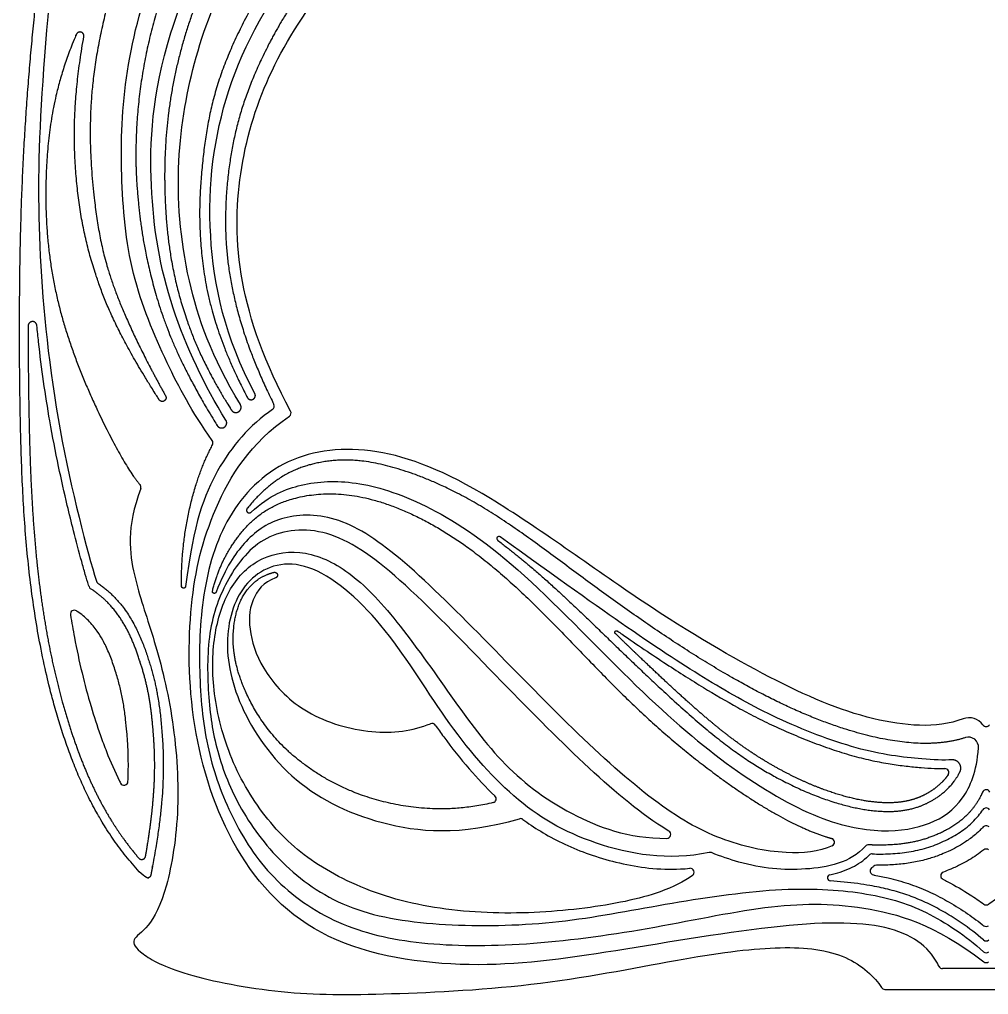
# Model space of a CAD drawing. Header units: millimetres. Extents: x -143 to 143, y -142 to 141.
# Drawn here: x 9.22 to 54.91, y -138.58 to -92.62 of the extents above; entities that cross this region are included whole.
import ezdxf

# ---------------------------------------------------------------- set-up
doc = ezdxf.new("R2010")
doc.units = ezdxf.units.MM
doc.header["$MEASUREMENT"] = 0
doc.layers.add('Layer 03', color=5, linetype='Continuous')

msp = doc.modelspace()

# ---------------------------------------------------------------- linework, layer by layer
at = {"layer": 'Layer 03'}
for p, q in [((12.5, -119.347), (12.477, -119.273)), ((12.639, -119.489), (12.574, -119.446)), ((11.948, -120.521), (11.909, -120.495)), ((54.803, -137.357), (52.744, -137.357)), ((56.862, -137.357), (54.803, -137.357)), ((50.022, -138.333), (54.803, -138.333)), ((54.803, -138.333), (59.584, -138.333))]:
    msp.add_line(p, q, dxfattribs=at)
for centre, radius, start, end in [((21.051, -110.848), 0.186, 304.2941, 26.3244), ((21.842, -111.167), 0.186, 304.0325, 28.4283), ((18.159, -112.574), 0.186, 331.771, 35.27), ((14.765, -114.666), 0.186, 339.3519, 41.8668), ((31.829, -117.084), 0.0989, 54.2229, 232.2626), ((12.678, -119.291), 0.186, 197.4472, 236.2378), ((13.023, -119.033), 0.186, 197.2656, 235.5266), ((11.806, -120.65), 0.186, 56.2378, 189.2631), ((28.674, -125.984), 0.186, 35.1577, 111.6142), ((53.998, -126.338), 0.805, 35.7002, 110.6091), ((54.803, -125.759), 0.186, 215.7002, 324.2998), ((53.968, -126.918), 0.473, 355.5965, 107.7295), ((52.856, -128.116), 0.186, 324.8667, 89.9713), ((14.15, -128.522), 0.186, 206.7614, 357.4312), ((54.803, -129.106), 0.186, 22.4896, 157.5104), ((31.514, -129.349), 0.186, 283.0812, 46.5043), ((54.803, -129.97), 0.186, 34.4974, 145.5026), ((32.847, -130.471), 0.186, 53.6892, 106.0002), ((39.744, -131.03), 0.186, 270.1392, 58.6856), ((54.803, -130.804), 0.186, 43.0272, 136.9728), ((47.466, -131.399), 0.186, 294.2347, 74.2016), ((41.779, -132.06), 0.186, 67.7878, 102.3884), ((49.248, -131.705), 0.186, 86.4731, 139.0226), ((54.803, -131.907), 0.186, 51.4148, 128.5852), ((49.422, -132.134), 0.186, 87.7385, 135.0093), ((40.847, -132.813), 0.186, 306.2143, 95.4637), ((49.517, -132.753), 0.186, 129.0828, 259.7943), ((49.623, -132.664), 0.186, 89.0126, 131.2768), ((52.847, -132.979), 0.186, 110.0976, 243.816), ((47.465, -133.075), 0.146, 102.0874, 266.336), ((54.803, -134.166), 0.186, 234.0318, 305.9682), ((54.803, -135.185), 0.186, 231.5339, 308.4661), ((54.803, -135.863), 0.186, 229.7236, 310.2764), ((54.803, -136.42), 0.186, 228.1418, 311.8582), ((52.744, -137.17), 0.186, 204.5037, 270), ((54.803, -136.883), 0.186, 232.5925, 307.4075), ((50.022, -138.147), 0.186, 211.1512, 270)]:
    msp.add_arc(centre, radius, start, end, dxfattribs=at)
for points, knots in [([(56.144, -63.142), (57.134, -62.214), (58.209, -60.342), (56.69, -57.757), (55.26, -56.971), (54.803, -56.8), (54.09, -56.533), (53.005, -56.345), (51.622, -56.309), (51.31, -56.309), (49.797, -56.309), (45.994, -56.723), (43.104, -59.386), (44.166, -63.207), (49.795, -66.447), (53.771, -68.261), (54.803, -68.72), (56.825, -69.617), (62.17, -71.871), (70.265, -75.668), (80.287, -82.052), (87.457, -89.487), (90.95, -95.897), (91.782, -102.6), (90.7, -107.623), (89.288, -110.242)], [238.845726, 238.845726, 238.845726, 238.845726, 239.986556, 241.129413, 241.575787, 241.575787, 241.575787, 242.27227, 242.467504, 242.467504, 242.467504, 243.415128, 244.557985, 245.700842, 246.843699, 247.229865, 247.229865, 247.229865, 247.986556, 249.129414, 250.272271, 251.415128, 252.557985, 253.700842, 254.811327, 254.811327, 254.811327, 254.811327]), ([(44.62, -57.166), (43.776, -57.221), (42.907, -57.396), (42.059, -57.673), (41.429, -57.879), (38.996, -58.911), (35.536, -62.048), (36.825, -66.103), (45.948, -69.405), (52.42, -71.428), (54.803, -72.237), (56.864, -72.937), (63.661, -75.387), (76.754, -81.882), (86.902, -91.015), (90.765, -99.504), (90.06, -106.534), (87.601, -111.078)], [2953.641811, 2953.641811, 2953.641811, 2953.641811, 2958.378445, 2958.378445, 2958.378445, 2961.895288, 2972.198676, 2982.502065, 2992.805454, 2998.331195, 2998.331195, 2998.331195, 3003.108843, 3013.412231, 3023.71562, 3034.019009, 3044.210776, 3044.210776, 3044.210776, 3044.210776]), ([(89.972, -110.767), (91.327, -108.53), (93.444, -102.525), (92.694, -95.517), (90.441, -89.873), (86.049, -83.996), (77.783, -76.699), (65.207, -70.018), (58.353, -66.44), (55.646, -64.808), (54.803, -64.214), (54.288, -63.851), (52.679, -62.572), (51.515, -60.551), (52.416, -58.654), (53.022, -57.99)], [270.780894, 270.780894, 270.780894, 270.780894, 271.728473, 273.87133, 275.014187, 276.157045, 277.299902, 278.442759, 279.585616, 280.29485, 280.29485, 280.29485, 280.728474, 281.871331, 282.761478, 282.761478, 282.761478, 282.761478]), ([(13.58, -64.054), (14.192, -64.563), (14.531, -66.22), (14.478, -69.319), (13.596, -74.162), (12.565, -79.615), (11.16, -85.618), (10.115, -96.85), (10.053, -103.48), (10.885, -111.829), (12.422, -117.728), (12.845, -119.088)], [748.035122, 748.035122, 748.035122, 748.035122, 753.816358, 760.565437, 767.314516, 774.063594, 780.812673, 787.561752, 794.310831, 801.059909, 807.705451, 807.705451, 807.705451, 807.705451]), ([(18.312, -112.467), (17.329, -111.077), (16.094, -108.745), (14.375, -104.668), (13.945, -99.966), (14.093, -95.148), (15.544, -89.756), (17.927, -85.196), (21.919, -79.737), (26.688, -75.081), (33.308, -70.592), (38.638, -67.451)], [2354.859692, 2354.859692, 2354.859692, 2354.859692, 2360.989009, 2367.821012, 2374.653014, 2381.485017, 2388.31702, 2395.149023, 2401.981026, 2408.813028, 2415.645031, 2415.645031, 2415.645031, 2415.645031]), ([(18.954, -111.503), (17.962, -109.916), (16.127, -106.056), (15.231, -100.631), (15.578, -93.936), (20.633, -83.136), (30.988, -74.289), (38.394, -69.869), (41.094, -68.296)], [185.867061, 185.867061, 185.867061, 185.867061, 195.664724, 205.968113, 216.271502, 226.574891, 236.87828, 244.626412, 244.626412, 244.626412, 244.626412]), ([(19.635, -110.767), (18.279, -108.53), (16.162, -102.525), (16.912, -95.517), (19.166, -89.873), (23.557, -83.996), (31.823, -76.699), (40.752, -71.956), (44.483, -69.989), (44.899, -69.77)], [134.515811, 134.515811, 134.515811, 134.515811, 135.46339, 137.606247, 138.749105, 139.891962, 141.034819, 142.177676, 142.326287, 142.326287, 142.326287, 142.326287]), ([(20.318, -110.242), (18.906, -107.623), (17.824, -102.6), (18.656, -95.897), (22.15, -89.487), (29.319, -82.052), (39.341, -75.668), (45.599, -72.733), (48.933, -71.271), (49.115, -71.192)], [134.12534, 134.12534, 134.12534, 134.12534, 135.235825, 136.378683, 137.52154, 138.664397, 139.807254, 140.950112, 141.016164, 141.016164, 141.016164, 141.016164]), ([(22.006, -111.078), (19.546, -106.534), (18.841, -99.504), (22.705, -91.015), (32.852, -81.882), (45.465, -75.626), (51.899, -73.245), (53.588, -72.655)], [3177.641111, 3177.641111, 3177.641111, 3177.641111, 3187.832877, 3198.136266, 3208.439655, 3218.743044, 3222.589381, 3222.589381, 3222.589381, 3222.589381]), ([(12.477, -119.273), (12.424, -119.107), (12.314, -118.74), (12.072, -117.888), (11.786, -116.805), (11.421, -115.311), (11.035, -113.59), (10.537, -111.028), (10.224, -108.806), (10.066, -107.3), (10.04, -107.042)], [157.709876, 157.709876, 157.709876, 157.709876, 158.269032, 158.941823, 160.561417, 161.876505, 163.890184, 166.239342, 170.275427, 171.112134, 171.112134, 171.112134, 171.112134]), ([(21.156, -111.002), (20.075, -111.739), (18.448, -113.627), (17.437, -116.319), (17.052, -119.339)], [2335.98184, 2335.98184, 2335.98184, 2335.98184, 2341.621147, 2346.925308, 2346.925308, 2346.925308, 2346.925308]), ([(52.575, -137.248), (52.203, -136.431), (50.745, -135.194), (45.733, -135.09), (36.924, -136.619), (30.583, -137.497), (23.295, -136.389), (19.09, -131.953), (17.168, -125.862), (17.169, -119.967), (18.161, -115.799), (20.092, -112.573), (21.946, -111.321)], [3113.363671, 3113.363671, 3113.363671, 3113.363671, 3119.860335, 3126.265096, 3132.669857, 3139.074618, 3145.479379, 3151.88414, 3158.288901, 3164.693662, 3171.098423, 3177.346514, 3177.346514, 3177.346514, 3177.346514]), ([(53.714, -125.584), (52.443, -126.062), (49.134, -125.743), (44.81, -123.839), (38.943, -120.46), (30.929, -114.54), (25.957, -112.587), (21.648, -113.066), (18.833, -115.939), (17.76, -119.698), (17.642, -123.66), (18.014, -127.101), (19.157, -130.259), (21.008, -133.167), (24.145, -135.386), (28.017, -136.28), (32.971, -136.316), (38.831, -135.543), (44.632, -134.272), (48.826, -134.252), (52.347, -135.239), (54.69, -137.031)], [408.915753, 408.915753, 408.915753, 408.915753, 413.468839, 418.819409, 424.169978, 429.520547, 434.871116, 440.221686, 445.572255, 450.922824, 456.273393, 461.623963, 466.974532, 472.325101, 477.67567, 483.026239, 488.376809, 493.727378, 499.077947, 504.428516, 509.694597, 509.694597, 509.694597, 509.694597]), ([(20.141, -115.841), (21.043, -115.022), (22.577, -114.423), (24.961, -114.288), (28.204, -115.264), (32.473, -117.999), (38.23, -124.105), (42.562, -127.866), (46.808, -130.417), (50.034, -131.03), (52.241, -130.593), (53.719, -129.601), (54.355, -128.062), (54.44, -126.955)], [178.315548, 178.315548, 178.315548, 178.315548, 182.184359, 186.479781, 190.775204, 195.070626, 199.366048, 203.661471, 207.956893, 212.252316, 216.547738, 220.84316, 224.573334, 224.573334, 224.573334, 224.573334]), ([(14.94, -114.731), (14.246, -116.572), (14.568, -119.008), (15.511, -121.523), (16.502, -125.328), (16.841, -129.879), (16.189, -133.789), (15.279, -135.525), (14.419, -135.968), (14.81, -136.594), (16.661, -137.636), (21.615, -138.597), (26.281, -138.597), (33.872, -138.221), (40.968, -136.754), (45.309, -136.218), (48.286, -136.586), (49.565, -137.751), (49.863, -138.243)], [2526.60943, 2526.60943, 2526.60943, 2526.60943, 2530.54575, 2534.558777, 2538.571804, 2542.584831, 2546.597857, 2550.610884, 2554.623911, 2558.636938, 2562.649965, 2566.662992, 2570.676018, 2574.689045, 2578.702072, 2582.715099, 2586.728126, 2590.508481, 2590.508481, 2590.508481, 2590.508481]), ([(47.542, -131.569), (46.918, -131.85), (45.241, -132.013), (42.263, -131.386), (39.267, -129.683), (35.375, -126.199), (31.074, -121.733), (26.956, -117.66), (24.08, -115.866), (21.388, -115.977), (19.829, -117.127), (18.963, -118.424), (18.487, -119.612)], [193.009603, 193.009603, 193.009603, 193.009603, 196.300013, 200.368767, 204.437521, 208.506276, 212.57503, 216.643784, 220.712538, 224.781293, 228.850047, 232.522695, 232.522695, 232.522695, 232.522695]), ([(39.841, -130.871), (39.744, -130.812), (38.422, -129.987), (35.93, -127.866), (31.786, -123.667), (26.875, -118.555), (23.688, -116.446), (20.66, -116.77), (18.961, -118.919), (18.043, -121.42), (18.089, -124.695), (18.492, -127.238), (19.623, -130.017), (21.794, -132.775), (24.931, -134.812), (29.516, -135.417), (34.726, -135.267), (39.54, -134.304), (45.143, -133.462), (49.143, -133.713), (51.912, -134.499), (53.836, -135.804), (54.679, -136.559)], [1507.968223, 1507.968223, 1507.968223, 1507.968223, 1508.306242, 1512.568129, 1516.830015, 1521.091902, 1525.353788, 1529.615675, 1533.877561, 1538.139448, 1542.401334, 1546.663221, 1550.925107, 1555.186994, 1559.44888, 1563.710767, 1567.972654, 1572.23454, 1576.496427, 1580.758313, 1585.0202, 1589.081276, 1589.081276, 1589.081276, 1589.081276]), ([(53.191, -127.515), (52.799, -127.536), (51.544, -127.481), (48.838, -127.143), (44.801, -125.57), (41.748, -123.839), (38.407, -121.675), (34.691, -119.025), (31.886, -117.004)], [86.637138, 86.637138, 86.637138, 86.637138, 89.583469, 94.247591, 98.911712, 103.575834, 108.239956, 112.423412, 112.423412, 112.423412, 112.423412]), ([(40.957, -132.963), (40.554, -133.259), (39.18, -133.935), (36.004, -134.574), (31.554, -134.868), (27.069, -134.305), (23.491, -132.761), (21.111, -130.776), (19.244, -127.889), (18.331, -124.695), (18.275, -121.956), (18.916, -119.57), (20.32, -117.971), (22.416, -117.517), (24.626, -118.41), (26.778, -120.562), (29.464, -124.343), (31.828, -127.694), (34.884, -130.084), (37.925, -131.221), (39.744, -131.217)], [1442.418088, 1442.418088, 1442.418088, 1442.418088, 1444.681322, 1448.396376, 1452.11143, 1455.826484, 1459.541538, 1463.256592, 1466.971645, 1470.686699, 1474.401753, 1478.116807, 1481.831861, 1485.546915, 1489.261969, 1492.977022, 1496.692076, 1500.40713, 1504.122184, 1507.449698, 1507.449698, 1507.449698, 1507.449698]), ([(41.739, -131.878), (39.825, -132.299), (36.071, -131.622), (32.462, -129.481), (29.272, -125.723), (26.404, -120.889), (22.7, -117.798), (19.935, -118.655), (18.793, -121.315), (19.255, -124.673), (21.789, -128.542), (25.943, -130.716), (29.97, -131.102), (32.796, -130.292)], [1382.498796, 1382.498796, 1382.498796, 1382.498796, 1387.04183, 1391.62962, 1396.217411, 1400.805201, 1405.392991, 1409.980782, 1414.568572, 1419.156362, 1423.744153, 1428.331943, 1432.730364, 1432.730364, 1432.730364, 1432.730364]), ([(21.291, -118.942), (20.726, -119.126), (20.047, -120.025), (20.001, -121.521), (20.695, -123.419), (22.597, -125.422), (25.866, -126.412), (27.762, -126.145), (28.605, -125.811)], [130.704943, 130.704943, 130.704943, 130.704943, 132.957558, 135.607144, 138.25673, 140.906316, 143.555902, 146.113409, 146.113409, 146.113409, 146.113409]), ([(11.622, -120.68), (11.68, -121.036), (11.842, -121.953), (12.151, -123.397), (12.562, -124.937), (12.961, -126.17), (13.401, -127.349), (13.728, -128.094), (13.97, -128.578), (13.984, -128.606)], [29.577363, 29.577363, 29.577363, 29.577363, 30.737656, 32.57336, 34.329837, 35.868073, 36.742359, 38.382877, 38.483394, 38.483394, 38.483394, 38.483394]), ([(14.337, -128.53), (14.342, -128.421), (14.357, -127.975), (14.355, -127.336), (14.319, -126.669), (14.279, -126.141), (14.227, -125.583), (14.144, -124.96), (14.026, -124.335), (13.897, -123.83), (13.774, -123.419), (13.635, -122.988), (13.477, -122.557), (13.296, -122.152), (13.124, -121.815), (12.871, -121.403), (12.482, -120.93), (12.137, -120.647), (11.948, -120.521)], [39.009331, 39.009331, 39.009331, 39.009331, 39.359414, 40.448139, 41.06439, 41.51086, 42.149701, 42.869455, 43.533403, 44.19726, 44.544629, 44.914793, 45.655615, 46.022748, 46.340615, 46.875105, 47.575626, 48.304333, 48.304333, 48.304333, 48.304333]), ([(37.418, -121.442), (37.489, -121.492), (38.255, -122.022), (39.321, -122.743), (40.607, -123.57), (41.72, -124.261), (42.812, -124.905), (43.927, -125.497), (44.803, -125.924), (45.721, -126.332), (46.669, -126.714), (47.62, -127.055), (48.547, -127.34), (49.429, -127.556), (50.253, -127.708), (51.013, -127.811), (51.71, -127.877), (52.317, -127.919), (52.692, -127.93), (52.856, -127.93)], [87.014846, 87.014846, 87.014846, 87.014846, 87.294445, 90.013998, 91.15735, 92.215053, 94.229993, 95.238716, 96.279463, 97.365667, 98.472619, 99.567249, 100.617164, 101.593108, 102.490219, 103.312293, 104.06158, 104.743556, 105.270932, 105.270932, 105.270932, 105.270932]), ([(28.826, -125.877), (28.957, -126.062), (29.465, -126.77), (30.371, -127.913), (31.216, -128.81), (31.642, -129.214)], [102.944302, 102.944302, 102.944302, 102.944302, 103.674311, 105.748865, 107.637493, 107.637493, 107.637493, 107.637493]), ([(49.43, -131.948), (49.565, -131.954), (49.852, -131.958), (50.286, -131.946), (50.87, -131.903), (51.582, -131.789), (52.27, -131.582), (52.787, -131.364), (53.272, -131.123), (53.727, -130.834), (54.146, -130.471), (54.423, -130.173), (54.583, -129.962), (54.65, -129.864)], [110.695589, 110.695589, 110.695589, 110.695589, 111.132047, 111.617765, 112.093245, 113.017581, 113.934212, 114.400921, 114.821105, 115.676518, 116.131226, 116.603003, 116.983452, 116.983452, 116.983452, 116.983452]), ([(32.958, -130.321), (33.017, -130.365), (33.362, -130.613), (34.052, -131.056), (35.086, -131.582), (36.253, -132.037), (37.53, -132.407), (38.922, -132.648), (40.04, -132.687), (40.682, -132.642), (40.829, -132.628)], [1432.912964, 1432.912964, 1432.912964, 1432.912964, 1433.150552, 1434.280265, 1435.549367, 1436.880028, 1438.307383, 1439.825596, 1441.42006, 1441.897109, 1441.897109, 1441.897109, 1441.897109]), ([(54.667, -130.677), (54.613, -130.735), (54.473, -130.877), (54.183, -131.134), (53.7, -131.484), (53.175, -131.765), (52.624, -132.002), (52.111, -132.182), (51.473, -132.339), (50.898, -132.423), (50.432, -132.461), (50.045, -132.479), (49.776, -132.48), (49.626, -132.478)], [93.273051, 93.273051, 93.273051, 93.273051, 93.528348, 93.913652, 94.519281, 95.447052, 95.825502, 96.449253, 97.19525, 97.939044, 98.318004, 98.699765, 99.18397, 99.18397, 99.18397, 99.18397]), ([(49.108, -131.582), (48.419, -132.375), (46.187, -132.811), (43.883, -132.615), (42.29, -132.068), (41.849, -131.888)], [1372.397302, 1372.397302, 1372.397302, 1372.397302, 1376.539627, 1380.801514, 1382.378017, 1382.378017, 1382.378017, 1382.378017]), ([(54.687, -131.761), (54.578, -131.848), (54.241, -132.097), (53.72, -132.401), (53.186, -132.648), (52.9, -132.761), (52.783, -132.804)], [40.238586, 40.238586, 40.238586, 40.238586, 40.685861, 41.58789, 42.176393, 42.577518, 42.577518, 42.577518, 42.577518]), ([(47.435, -132.932), (47.599, -132.897), (47.923, -132.812), (48.379, -132.638), (48.797, -132.413), (49.092, -132.192), (49.249, -132.044), (49.29, -132.003)], [108.271629, 108.271629, 108.271629, 108.271629, 108.814377, 109.347459, 109.838728, 110.340348, 110.530583, 110.530583, 110.530583, 110.530583]), ([(49.5, -132.524), (49.468, -132.552), (49.434, -132.58), (49.4, -132.608), (49.399, -132.609)], [99.3315003, 99.3315003, 99.3315003, 99.3315003, 99.4675649, 99.4723942, 99.4723942, 99.4723942, 99.4723942]), ([(54.683, -136.005), (54.345, -135.719), (53.754, -135.267), (52.891, -134.718), (52.133, -134.311), (51.367, -133.977), (50.57, -133.711), (49.885, -133.544), (49.274, -133.429), (48.511, -133.31), (47.887, -133.248), (47.456, -133.221)], [99.347325, 99.347325, 99.347325, 99.347325, 100.770572, 101.74145, 102.636011, 103.537924, 104.430153, 105.338205, 105.805471, 106.430652, 107.822756, 107.822756, 107.822756, 107.822756]), ([(49.484, -132.937), (49.497, -132.939), (49.73, -132.981), (50.286, -133.096), (51.139, -133.335), (52.063, -133.696), (52.963, -134.152), (53.814, -134.677), (54.383, -135.091), (54.662, -135.311), (54.687, -135.331)], [73.592528, 73.592528, 73.592528, 73.592528, 73.635463, 74.355075, 75.42001, 76.484887, 77.544188, 78.663763, 79.701845, 79.806746, 79.806746, 79.806746, 79.806746]), ([(52.765, -133.146), (52.84, -133.183), (53.28, -133.405), (53.93, -133.785), (54.483, -134.164), (54.694, -134.317)], [32.065028, 32.065028, 32.065028, 32.065028, 32.332483, 33.651942, 34.488718, 34.488718, 34.488718, 34.488718]), ([(54.913, -134.317), (55.123, -134.164), (55.676, -133.785), (56.327, -133.405), (56.767, -133.183), (56.841, -133.146)], [34.739823, 34.739823, 34.739823, 34.739823, 35.576599, 36.896057, 37.163513, 37.163513, 37.163513, 37.163513])]:
    msp.add_open_spline(points, degree=3, knots=knots, dxfattribs=at)
for points, weights, knots in [([(89.288, -110.242), (89.262, -110.29), (89.257, -110.344), (89.273, -110.396), (89.289, -110.448), (89.323, -110.49), (89.371, -110.516), (89.419, -110.541), (89.473, -110.546), (89.525, -110.53), (89.577, -110.514), (89.619, -110.479), (89.644, -110.431), (91.071, -107.699), (92.015, -103.788), (91.854, -99.496), (91.206, -95.451), (89.396, -91.807), (88.263, -90.054), (87.858, -89.484), (84.984, -85.435), (81.456, -81.942), (77.38, -79.108), (77.177, -78.967), (76.306, -78.369), (74.748, -77.352), (72.604, -76.048), (69.824, -74.472), (66.404, -72.715), (62.912, -71.105), (59.837, -69.761), (57.44, -68.732), (55.729, -67.985), (54.945, -67.636), (54.803, -67.572), (54.32, -67.356), (53.243, -66.867), (51.621, -66.094), (49.996, -65.258), (48.749, -64.553), (47.661, -63.873), (46.901, -63.345), (46.243, -62.81), (45.842, -62.441), (45.511, -62.086), (45.246, -61.75), (45.043, -61.432), (44.894, -61.136), (44.795, -60.862), (44.738, -60.607), (44.718, -60.368), (44.73, -60.14), (44.773, -59.917), (44.872, -59.615), (45.088, -59.234), (45.486, -58.803), (46.044, -58.398), (46.739, -58.054), (47.532, -57.792), (48.443, -57.588), (49.401, -57.45), (50.385, -57.373), (51.005, -57.357), (51.31, -57.357), (51.541, -57.357), (52.056, -57.367), (52.835, -57.421), (53.604, -57.535), (54.259, -57.705), (54.639, -57.859), (54.803, -57.94), (54.817, -57.947), (54.994, -58.035), (55.317, -58.232), (55.727, -58.588), (56.07, -58.995), (56.335, -59.43), (56.485, -59.802), (56.552, -60.089), (56.578, -60.285), (56.58, -60.472), (56.552, -60.722), (56.453, -61.055), (56.228, -61.473), (55.882, -61.926), (55.561, -62.254), (55.362, -62.437), (55.328, -62.468)], [1, 0.948831107328, 0.948831107328, 1, 0.948831107328, 0.948831107328, 1, 0.948831107328, 0.948831107328, 1, 0.948831107328, 0.948831107328, 1, 1, 1, 1, 1, 1, 1, 1, 0.990052475412, 0.990052475412, 1, 1, 1, 1, 1, 1, 1, 1, 1, 1, 1, 1, 1, 1, 1, 1, 1, 1, 1, 1, 1, 1, 1, 1, 1, 1, 1, 1, 1, 1, 1, 1, 1, 1, 1, 1, 1, 1, 1, 1, 1, 1, 1, 1, 1, 1, 1, 1, 1, 1, 1, 1, 1, 1, 1, 1, 1, 1, 1, 1, 1, 1, 1, 1, 1, 1], [254.811327, 254.811327, 254.811327, 254.811327, 254.981884, 254.981884, 254.981884, 255.152441, 255.152441, 255.152441, 255.322998, 255.322998, 255.322998, 255.493555, 255.493555, 255.493555, 261.196512, 267.051815, 272.907117, 278.762419, 281.515072, 281.515072, 281.515072, 297.416935, 297.416935, 297.416935, 298.210512, 300.819501, 303.403942, 306.287837, 311.104814, 315.776775, 318.665359, 321.908652, 324.173936, 324.673353, 324.673353, 324.673353, 326.377782, 328.481686, 330.456692, 332.25913, 333.091958, 334.584867, 335.235758, 335.820106, 336.338196, 336.796017, 337.198007, 337.55044, 337.860432, 338.135703, 338.388365, 338.630362, 338.871213, 339.118136, 339.650773, 340.268343, 340.998672, 341.859592, 342.756539, 343.681552, 344.861855, 345.872704, 346.85635, 346.85635, 346.85635, 347.600399, 348.514753, 349.368562, 350.099749, 350.687483, 350.687483, 350.687483, 350.737871, 351.323835, 351.902441, 352.478982, 353.031414, 353.537168, 353.766194, 353.977271, 354.173867, 354.367826, 354.785591, 355.284274, 355.890803, 356.614418, 356.760901, 356.760901, 356.760901, 356.760901]), ([(88.388, -110.765), (89.4, -108.72), (90.439, -105.612), (90.793, -102.133), (90.42, -98.234), (89.32, -94.931), (87.752, -92.141), (86.81, -90.903), (84.013, -87.223), (80.644, -84.059), (76.798, -81.497), (76.375, -81.216), (75.018, -80.337), (72.651, -78.93), (69.669, -77.321), (66.619, -75.818), (64.056, -74.66), (62.137, -73.85), (60.761, -73.294), (58.947, -72.59), (56.926, -71.856), (55.388, -71.328), (54.803, -71.131), (54.478, -71.021), (53.285, -70.623), (51.255, -69.964), (48.694, -69.142), (46.268, -68.337), (44.163, -67.59), (42.609, -66.989), (41.511, -66.525), (40.674, -66.142), (39.925, -65.764), (39.274, -65.395), (38.726, -65.035), (38.287, -64.692), (37.99, -64.411), (37.764, -64.155), (37.592, -63.921), (37.448, -63.651), (37.364, -63.4), (37.329, -63.159), (37.336, -62.915), (37.389, -62.639), (37.497, -62.342), (37.658, -62.025), (37.946, -61.58), (38.429, -61.016), (39.148, -60.374), (40.017, -59.758), (41.095, -59.156), (41.916, -58.823), (42.385, -58.669), (42.808, -58.531), (43.305, -58.403), (43.81, -58.315), (43.876, -58.304)], [1, 1, 1, 1, 1, 1, 1, 1, 0.990766813708, 0.990766813708, 1, 1, 1, 1, 1, 1, 1, 1, 1, 1, 1, 1, 1, 1, 1, 1, 1, 1, 1, 1, 1, 1, 1, 1, 1, 1, 1, 1, 1, 1, 1, 1, 1, 1, 1, 1, 1, 1, 1, 1, 1, 1, 1, 1, 1, 1, 1], [2855.992155, 2855.992155, 2855.992155, 2855.992155, 2861.241616, 2866.615759, 2871.989901, 2877.364044, 2880.536581, 2880.536581, 2880.536581, 2895.346092, 2895.346092, 2895.346092, 2896.978195, 2900.55086, 2904.208584, 2907.881336, 2911.496425, 2913.259358, 2914.587327, 2916.274113, 2919.521026, 2921.508704, 2921.508704, 2921.508704, 2922.611676, 2925.559638, 2928.377342, 2931.272519, 2933.786556, 2935.565778, 2936.634862, 2937.62506, 2938.528023, 2939.333907, 2940.034612, 2940.635463, 2941.125573, 2941.348614, 2941.736048, 2942.057285, 2942.331706, 2942.583508, 2942.837847, 2943.115924, 2943.48469, 2943.851526, 2944.260241, 2945.18907, 2946.234823, 2947.35739, 2948.614535, 2950.202086, 2950.202086, 2950.202086, 2951.634914, 2951.851317, 2951.851317, 2951.851317, 2951.851317]), ([(54.069, -58.428), (54.007, -58.483), (53.817, -58.663), (53.536, -58.995), (53.271, -59.43), (53.122, -59.802), (53.054, -60.089), (53.029, -60.285), (53.026, -60.472), (53.054, -60.722), (53.153, -61.055), (53.378, -61.473), (53.724, -61.926), (54.194, -62.406), (54.575, -62.729), (54.791, -62.899), (54.803, -62.909), (55.027, -63.086), (55.537, -63.458), (56.394, -64.021), (57.429, -64.646), (58.614, -65.322), (59.954, -66.059), (61.435, -66.855), (63.086, -67.731), (64.885, -68.679), (66.49, -69.525), (69.02, -70.862), (71.694, -72.306), (74.743, -74.077), (76.782, -75.345), (78.71, -76.643), (81.085, -78.386), (83.399, -80.328), (85.442, -82.284), (87.008, -83.91), (88.039, -85.1), (88.625, -85.835), (91.682, -89.664), (93.374, -94.261), (93.527, -99.158), (93.563, -100.305), (93.476, -103.217), (92.618, -106.886), (91.382, -109.461), (90.392, -111.027), (90.315, -111.149), (90.175, -111.181), (90.053, -111.105), (89.931, -111.03), (89.897, -110.89), (89.972, -110.767)], [1, 1, 1, 1, 1, 1, 1, 1, 1, 1, 1, 1, 1, 1, 1, 1, 1, 1, 1, 1, 1, 1, 1, 1, 1, 1, 1, 1, 1, 1, 1, 1, 1, 1, 1, 1, 1, 1, 0.965900756815, 0.965900756815, 1, 1, 1, 1, 1, 1, 0.806958120396, 0.806958120396, 1, 0.806958120396, 0.806958120396, 1], [189.660257, 189.660257, 189.660257, 189.660257, 189.926461, 190.503002, 191.055434, 191.561188, 191.790214, 192.001291, 192.197887, 192.391846, 192.809611, 193.308294, 193.914823, 194.638438, 195.469918, 195.52142, 195.52142, 195.52142, 196.440184, 197.553276, 198.820169, 200.331381, 201.944706, 203.744378, 205.744537, 207.959219, 210.291801, 211.582731, 217.172704, 220.071326, 222.934783, 224.897795, 227.552623, 232.415638, 234.615391, 236.653769, 239.680695, 239.680695, 239.680695, 255.179057, 255.179057, 255.179057, 259.208318, 264.998547, 269.953022, 269.953022, 269.953022, 270.366958, 270.366958, 270.366958, 270.780894, 270.780894, 270.780894, 270.780894]), ([(12.918, -119.186), (14.3, -120.135), (15.498, -122.959), (16.001, -125.773), (16.091, -129.51), (15.415, -132.938), (15.402, -133.008), (15.354, -133.061), (15.285, -133.081), (15.217, -133.101), (15.148, -133.083), (15.098, -133.032), (13.264, -131.124), (11.065, -126.72), (9.508, -119.032), (9.194, -110.966), (9.225, -102.349), (9.551, -96.243), (10.113, -90.343), (10.804, -85.381), (11.777, -80.957), (12.864, -75.648), (13.576, -71.59), (14, -68.453), (14.019, -66.164), (13.583, -64.469), (12.516, -64.056)], [1, 1, 1, 1, 1, 1, 0.903317658498, 0.903317658498, 1, 0.903317658498, 0.903317658498, 1, 1, 1, 1, 1, 1, 1, 1, 1, 1, 1, 1, 1, 1, 1, 1], [582.534836, 582.534836, 582.534836, 582.534836, 587.936131, 593.405945, 598.700952, 598.700952, 598.700952, 598.919068, 598.919068, 598.919068, 599.137184, 599.137184, 599.137184, 604.826718, 610.767872, 616.709025, 622.650179, 628.591332, 634.532486, 640.473639, 646.414793, 652.355946, 658.2971, 664.238253, 670.179407, 675.838644, 675.838644, 675.838644, 675.838644]), ([(35.881, -64.257), (35.862, -64.21), (35.827, -64.175), (35.781, -64.156), (35.734, -64.136), (35.684, -64.136), (35.638, -64.155), (32.028, -65.639), (24.514, -70.986), (17.668, -80.119), (14.391, -87.993), (12.319, -95.448), (12.681, -101.444), (13.427, -105.14), (15.188, -108.708), (16.11, -110.356)], [1, 0.949182011851, 0.949182011851, 1, 0.949182011851, 0.949182011851, 1, 1, 1, 1, 1, 1, 1, 1, 1, 1], [2420.51164, 2420.51164, 2420.51164, 2420.51164, 2420.668831, 2420.668831, 2420.668831, 2420.826022, 2420.826022, 2420.826022, 2429.403557, 2438.136847, 2446.870137, 2455.603427, 2464.336717, 2473.070007, 2480.866311, 2480.866311, 2480.866311, 2480.866311]), ([(40.149, -67.634), (39.902, -67.778), (38.892, -68.37), (36.262, -69.94), (33.098, -71.949), (29.972, -74.164), (27.681, -75.935), (25.502, -77.786), (23.472, -79.708), (21.916, -81.38), (20.778, -82.754), (19.261, -84.749), (18.141, -86.56), (17.367, -88.062), (17.339, -88.117), (15.601, -91.512), (14.707, -95.22), (14.707, -99.035), (14.707, -99.694), (14.816, -101.566), (15.283, -104.835), (16.669, -108.736), (18.545, -111.758), (18.579, -111.813), (18.632, -111.851), (18.695, -111.865), (18.758, -111.88), (18.822, -111.87), (18.877, -111.835), (18.932, -111.801), (18.97, -111.748), (18.985, -111.685), (18.999, -111.622), (18.989, -111.558), (18.954, -111.503)], [1, 1, 1, 1, 1, 1, 1, 1, 1, 1, 1, 1, 1, 1, 1, 0.981439724359, 0.981439724359, 1, 1, 1, 1, 1, 1, 0.949155318937, 0.949155318937, 1, 0.949155318937, 0.949155318937, 1, 0.949155318937, 0.949155318937, 1, 0.949155318937, 0.949155318937, 1], [123.832157, 123.832157, 123.832157, 123.832157, 124.751322, 127.601629, 133.693717, 136.810822, 139.93141, 143.011761, 146.012309, 148.928619, 150.357441, 151.75649, 156.994406, 157.192883, 157.192883, 157.192883, 169.357258, 169.357258, 169.357258, 172.548382, 178.943109, 185.053724, 185.053724, 185.053724, 185.257058, 185.257058, 185.257058, 185.460392, 185.460392, 185.460392, 185.663726, 185.663726, 185.663726, 185.867061, 185.867061, 185.867061, 185.867061]), ([(43.863, -69.131), (43.519, -69.313), (42.82, -69.681), (40.586, -70.862), (37.913, -72.306), (34.863, -74.077), (32.825, -75.345), (30.897, -76.643), (28.522, -78.386), (26.207, -80.328), (24.164, -82.284), (22.599, -83.91), (21.568, -85.1), (20.981, -85.835), (17.924, -89.664), (16.233, -94.261), (16.079, -99.158), (16.043, -100.305), (16.131, -103.217), (16.988, -106.886), (18.224, -109.461), (19.214, -111.027), (19.291, -111.149), (19.431, -111.181), (19.553, -111.105), (19.675, -111.03), (19.709, -110.89), (19.635, -110.767)], [1, 1, 1, 1, 1, 1, 1, 1, 1, 1, 1, 1, 1, 1, 0.965900756815, 0.965900756815, 1, 1, 1, 1, 1, 1, 0.806958120396, 0.806958120396, 1, 0.806958120396, 0.806958120396, 1], [72.774097, 72.774097, 72.774097, 72.774097, 74.026841, 75.31777, 80.907731, 83.806347, 86.669798, 88.632806, 91.287629, 96.150634, 98.350382, 100.388756, 103.415676, 103.415676, 103.415676, 118.914006, 118.914006, 118.914006, 122.943259, 128.733476, 133.687941, 133.687941, 133.687941, 134.101876, 134.101876, 134.101876, 134.515811, 134.515811, 134.515811, 134.515811]), ([(48, -70.537), (47.735, -70.654), (46.143, -71.359), (43.202, -72.715), (39.782, -74.472), (37.002, -76.048), (34.858, -77.352), (33.3, -78.369), (32.429, -78.967), (32.226, -79.108), (28.15, -81.942), (24.622, -85.435), (21.748, -89.484), (21.343, -90.054), (20.211, -91.807), (18.4, -95.451), (17.753, -99.496), (17.592, -103.788), (18.535, -107.699), (19.962, -110.431), (19.987, -110.479), (20.029, -110.514), (20.081, -110.53), (20.133, -110.546), (20.187, -110.541), (20.235, -110.516), (20.283, -110.49), (20.318, -110.448), (20.334, -110.396), (20.349, -110.344), (20.344, -110.29), (20.318, -110.242)], [1, 1, 1, 1, 1, 1, 1, 1, 1, 1, 0.990052475412, 0.990052475412, 1, 1, 1, 1, 1, 1, 1, 1, 0.948831107328, 0.948831107328, 1, 0.948831107328, 0.948831107328, 1, 0.948831107328, 0.948831107328, 1, 0.948831107328, 0.948831107328, 1], [72.225837, 72.225837, 72.225837, 72.225837, 73.159985, 77.831939, 82.648909, 85.5328, 88.117237, 90.726222, 91.519797, 91.519797, 91.519797, 107.421636, 107.421636, 107.421636, 110.174285, 116.029578, 121.884872, 127.740165, 133.443113, 133.443113, 133.443113, 133.61367, 133.61367, 133.61367, 133.784227, 133.784227, 133.784227, 133.954783, 133.954783, 133.954783, 134.12534, 134.12534, 134.12534, 134.12534]), ([(52.415, -71.958), (51.677, -72.221), (50.449, -72.672), (48.845, -73.294), (47.47, -73.85), (45.55, -74.66), (42.988, -75.818), (39.937, -77.321), (36.956, -78.93), (34.588, -80.337), (33.231, -81.216), (32.809, -81.497), (28.962, -84.059), (25.593, -87.223), (22.796, -90.903), (21.855, -92.141), (20.287, -94.931), (19.186, -98.234), (18.814, -102.133), (19.167, -105.612), (20.206, -108.72), (21.218, -110.765)], [1, 1, 1, 1, 1, 1, 1, 1, 1, 1, 1, 1, 0.990766813708, 0.990766813708, 1, 1, 1, 1, 1, 1, 1, 1], [2272.891322, 2272.891322, 2272.891322, 2272.891322, 2275.413521, 2277.100308, 2278.428277, 2280.191211, 2283.806301, 2287.479054, 2291.13678, 2294.709446, 2296.341549, 2296.341549, 2296.341549, 2311.151066, 2311.151066, 2311.151066, 2314.323605, 2319.697749, 2325.071894, 2330.446039, 2335.695501, 2335.695501, 2335.695501, 2335.695501]), ([(12.256, -93.424), (12.273, -93.326), (12.221, -93.242), (12.125, -93.213), (12.03, -93.185), (11.94, -93.227), (11.901, -93.318), (10.979, -95.469), (10.295, -99.334), (10.564, -105.052), (12.386, -110.268), (14.312, -113.881), (14.904, -114.541)], [1, 0.830997539962, 0.830997539962, 1, 0.830997539962, 0.830997539962, 1, 1, 1, 1, 1, 1, 1], [2501.21692, 2501.21692, 2501.21692, 2501.21692, 2501.508127, 2501.508127, 2501.508127, 2501.799333, 2501.799333, 2501.799333, 2507.189513, 2513.682596, 2520.175678, 2526.391212, 2526.391212, 2526.391212, 2526.391212]), ([(16.11, -110.356), (16.159, -110.445), (16.133, -110.543), (16.046, -110.595), (15.958, -110.648), (15.859, -110.624), (15.804, -110.538), (14.123, -107.899), (12.697, -104.831), (11.766, -100.567), (11.742, -96.317), (12.256, -93.424)], [1, 0.811429098118, 0.811429098118, 1, 0.811429098118, 0.811429098118, 1, 1, 1, 1, 1, 1], [2480.866311, 2480.866311, 2480.866311, 2480.866311, 2481.160627, 2481.160627, 2481.160627, 2481.454944, 2481.454944, 2481.454944, 2488.188886, 2495.190301, 2501.21692, 2501.21692, 2501.21692, 2501.21692]), ([(10.04, -107.042), (10.029, -106.926), (9.941, -106.85), (9.825, -106.856), (9.709, -106.862), (9.629, -106.946), (9.629, -107.062), (9.628, -107.759), (9.634, -109.238), (9.675, -112.238), (9.779, -115.283), (10.033, -118.278), (10.314, -120.48), (10.702, -122.644), (11.196, -124.705), (11.709, -126.364), (12.304, -127.969), (12.885, -129.242), (13.587, -130.455), (14.177, -131.327), (14.615, -131.879), (14.842, -132.144), (14.89, -132.2), (14.961, -132.222), (15.032, -132.202), (15.104, -132.183), (15.154, -132.128), (15.167, -132.055), (15.225, -131.725), (15.372, -130.827), (15.536, -129.469), (15.608, -128.066), (15.588, -127.075), (15.544, -126.393), (15.497, -125.808), (15.426, -125.138), (15.305, -124.383), (15.142, -123.659), (14.925, -122.923), (14.66, -122.153), (14.345, -121.444), (13.934, -120.747), (13.403, -120.08), (12.912, -119.671), (12.639, -119.489)], [1, 0.816403459551, 0.816403459551, 1, 0.816403459551, 0.816403459551, 1, 1, 1, 1, 1, 1, 1, 1, 1, 1, 1, 1, 1, 1, 1, 1, 0.896518980755, 0.896518980755, 1, 0.896518980755, 0.896518980755, 1, 1, 1, 1, 1, 1, 1, 1, 1, 1, 1, 1, 1, 1, 1, 1, 1, 1], [171.112134, 171.112134, 171.112134, 171.112134, 171.448604, 171.448604, 171.448604, 171.785074, 171.785074, 171.785074, 174.028349, 176.54671, 181.442704, 183.832924, 186.22083, 188.587448, 190.907004, 193.039082, 194.173718, 196.41667, 197.538046, 198.681662, 199.803903, 199.803903, 199.803903, 200.029761, 200.029761, 200.029761, 200.255619, 200.255619, 200.255619, 201.333223, 203.185213, 204.657723, 205.850961, 206.373736, 206.860005, 207.740283, 208.541397, 209.318764, 210.129443, 211.010103, 211.93838, 212.622365, 213.612625, 214.669457, 214.669457, 214.669457, 214.669457]), ([(17.052, -119.339), (17.046, -119.391), (17.005, -119.425), (16.953, -119.422), (16.9, -119.419), (16.863, -119.382), (16.862, -119.329), (16.814, -117.16), (17.321, -114.53), (18.324, -112.662)], [1, 0.821947661052, 0.821947661052, 1, 0.821947661052, 0.821947661052, 1, 1, 1, 1], [2346.925308, 2346.925308, 2346.925308, 2346.925308, 2347.078857, 2347.078857, 2347.078857, 2347.232406, 2347.232406, 2347.232406, 2354.638039, 2354.638039, 2354.638039, 2354.638039]), ([(53.824, -126.468), (52.955, -126.746), (50.817, -126.878), (46.528, -125.663), (41.658, -123.085), (36.289, -119.379), (31.102, -115.349), (26.597, -113.448), (23.465, -113.206), (21.142, -114.205), (19.955, -115.666), (19.911, -115.721), (19.915, -115.791), (19.967, -115.84), (20.018, -115.888), (20.089, -115.889), (20.141, -115.841)], [1, 1, 1, 1, 1, 1, 1, 1, 1, 1, 1, 0.822182599981, 0.822182599981, 1, 0.822182599981, 0.822182599981, 1], [136.622194, 136.622194, 136.622194, 136.622194, 141.264278, 146.548314, 151.83235, 157.116386, 162.400422, 167.684458, 172.968494, 177.904028, 177.904028, 177.904028, 178.109788, 178.109788, 178.109788, 178.315548, 178.315548, 178.315548, 178.315548]), ([(18.487, -119.612), (18.469, -119.658), (18.424, -119.679), (18.377, -119.664), (18.331, -119.649), (18.306, -119.606), (18.318, -119.558), (18.573, -118.503), (19.545, -116.672), (21.514, -115.11), (25.117, -114.729), (29.501, -116.63), (33.47, -119.999), (37.882, -124.838), (42.334, -128.59), (45.682, -130.619), (47.234, -131.14), (47.516, -131.22)], [1, 0.821348592919, 0.821348592919, 1, 0.821348592919, 0.821348592919, 1, 1, 1, 1, 1, 1, 1, 1, 1, 1, 1, 1], [154.919497, 154.919497, 154.919497, 154.919497, 155.062947, 155.062947, 155.062947, 155.206397, 155.206397, 155.206397, 159.441211, 164.015671, 168.59013, 173.16459, 177.73905, 182.313509, 186.887969, 191.462428, 192.521026, 192.521026, 192.521026, 192.521026]), ([(31.768, -117.162), (32.899, -118.038), (34.544, -119.429), (37.667, -122.487), (41.875, -126.454), (44.852, -128.425), (47.729, -129.653), (50.265, -130.094), (52.155, -129.68), (53.252, -128.705), (53.564, -128.086), (53.629, -127.957), (53.621, -127.814), (53.542, -127.693), (53.464, -127.572), (53.335, -127.507), (53.191, -127.515)], [1, 1, 1, 1, 1, 1, 1, 1, 1, 1, 1, 0.910988199224, 0.910988199224, 1, 0.910988199224, 0.910988199224, 1], [112.753224, 112.753224, 112.753224, 112.753224, 115.828485, 119.698039, 123.567593, 127.437147, 131.306701, 135.176255, 139.045808, 142.20489, 142.20489, 142.20489, 142.647033, 142.647033, 142.647033, 143.089177, 143.089177, 143.089177, 143.089177]), ([(31.556, -129.531), (30, -129.892), (27.416, -129.869), (24.239, -128.889), (21.63, -127.071), (20.172, -125.058), (19.458, -123.324), (19.219, -121.854), (19.444, -120.26), (20.087, -119.214), (20.787, -118.787), (21.213, -118.677), (21.29, -118.657), (21.359, -118.696), (21.381, -118.772), (21.403, -118.848), (21.366, -118.918), (21.291, -118.942)], [1, 1, 1, 1, 1, 1, 1, 1, 1, 1, 1, 1, 0.812023749478, 0.812023749478, 1, 0.812023749478, 0.812023749478, 1], [108.06832, 108.06832, 108.06832, 108.06832, 110.566391, 113.100482, 115.634573, 118.168663, 120.702754, 123.236845, 125.770935, 128.305026, 130.248243, 130.248243, 130.248243, 130.476593, 130.476593, 130.476593, 130.704943, 130.704943, 130.704943, 130.704943]), ([(53.009, -128.224), (53.002, -128.233), (52.919, -128.349), (52.744, -128.555), (52.459, -128.811), (52.152, -129.026), (51.832, -129.201), (51.502, -129.339), (51.041, -129.474), (50.505, -129.543), (49.795, -129.54), (49.015, -129.448), (48.084, -129.234), (47.097, -128.911), (46.066, -128.481), (45.001, -127.944), (43.888, -127.283), (42.781, -126.501), (41.816, -125.723), (40.74, -124.79), (39.535, -123.686), (38.315, -122.524), (37.576, -121.812), (37.318, -121.564), (37.287, -121.534), (37.284, -121.49), (37.312, -121.457), (37.339, -121.423), (37.382, -121.417), (37.418, -121.442)], [1, 1, 1, 1, 1, 1, 1, 1, 1, 1, 1, 1, 1, 1, 1, 1, 1, 1, 1, 1, 1, 1, 1, 1, 0.823274611045, 0.823274611045, 1, 0.823274611045, 0.823274611045, 1], [105.707629, 105.707629, 105.707629, 105.707629, 105.746815, 106.164903, 106.575164, 106.977811, 107.369387, 107.749291, 108.127039, 108.912377, 109.480054, 110.410479, 111.435438, 112.551752, 113.752262, 115.029229, 116.389474, 117.915035, 119.389357, 120.377836, 122.498675, 124.650945, 125.802134, 125.802134, 125.802134, 125.928408, 125.928408, 125.928408, 126.054681, 126.054681, 126.054681, 126.054681]), ([(54.631, -129.034), (54.613, -129.079), (54.593, -129.122), (54.572, -129.165), (54.119, -130.088), (52.577, -131.193), (50.8, -131.55), (49.528, -131.535), (49.26, -131.519)], [0.999999999761, 0.99966520021, 0.99966520029, 1, 1, 1, 1, 1, 1], [1362.480243, 1362.480243, 1362.480243, 1362.480243, 1362.634262, 1362.634262, 1362.634262, 1366.471268, 1371.045728, 1372.21387, 1372.21387, 1372.21387, 1372.21387])]:
    msp.add_rational_spline(points, weights, degree=3, knots=knots, dxfattribs=at)

doc.saveas('drawing.dxf')
